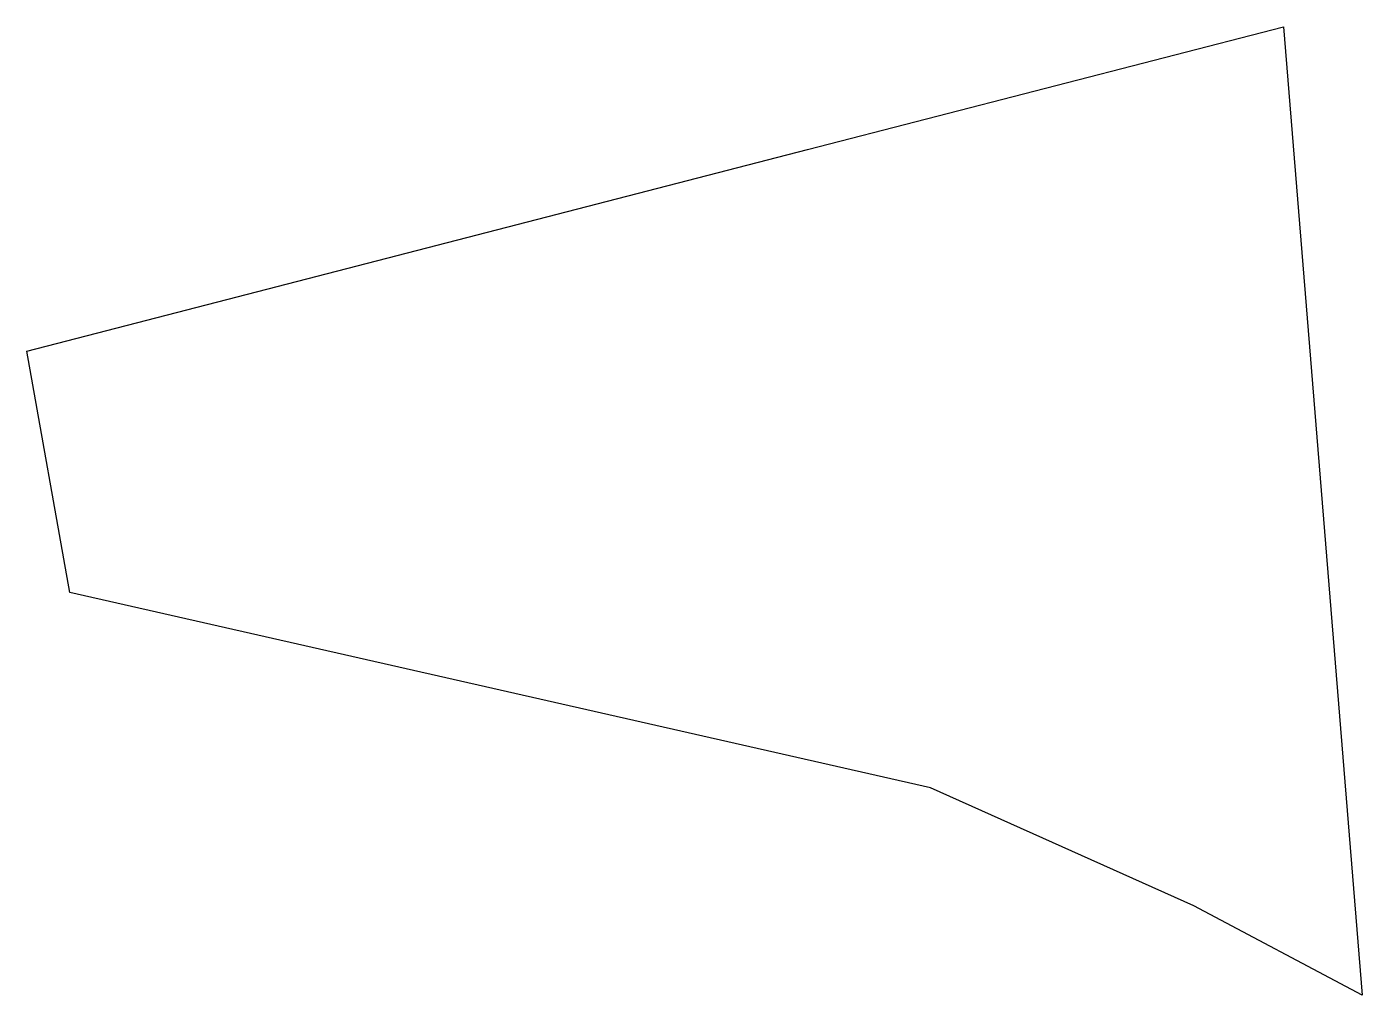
# Model space of a CAD drawing. Header units: inches. Extents: x 603688 to 603876, y 1304777 to 1304914.
import ezdxf

# ---------------------------------------------------------------- set-up
doc = ezdxf.new("R2010")
doc.units = ezdxf.units.IN
doc.header["$MEASUREMENT"] = 0

msp = doc.modelspace()

# ---------------------------------------------------------------- linework, layer by layer
msp.add_lwpolyline([(603876.2, 1304777.07), (603852.47, 1304789.68), (603815.3121, 1304806.2991), (603694, 1304833.86), (603687.93, 1304867.87), (603798, 1304896.29), (603865.09, 1304913.62), (603876.2, 1304777.07)], close=True)

doc.saveas('drawing.dxf')
